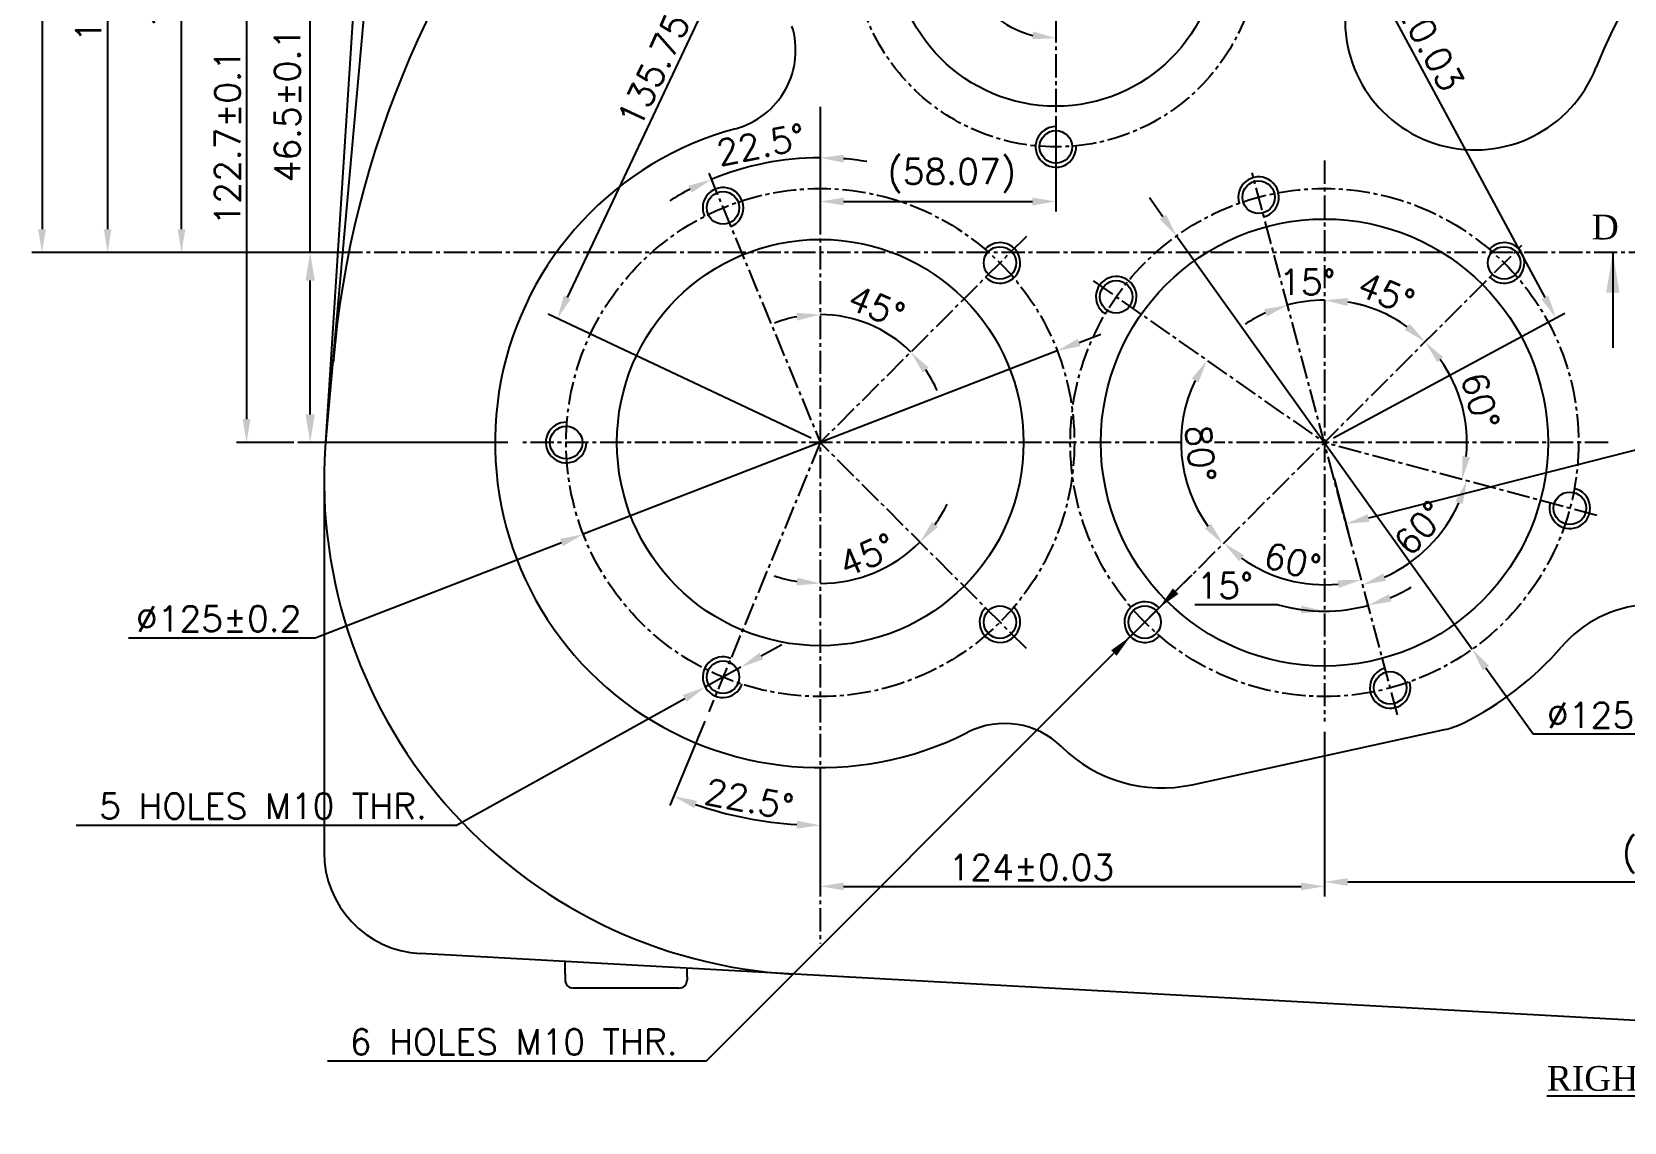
# Model space of a CAD drawing. Header units: millimetres. Extents: x -4466 to 20635, y -2270 to 9154.
# Drawn here: x 3820.7 to 4212.4, y 2008 to 2276.3 of the extents above; entities that cross this region are included whole.
import ezdxf

# ---------------------------------------------------------------- set-up
doc = ezdxf.new("R2010")
doc.units = ezdxf.units.MM
doc.header["$LTSCALE"] = 0.3
doc.header["$PDSIZE"] = -50
doc.linetypes.add('CENTER2', pattern=[28.575, 19.05, -3.175, 3.175, -3.175])
doc.layers.add('center', color=1, linetype='CENTER2')
doc.styles.add('ROMANTIC', font='romantic.ttf')
doc.styles.add('rs', font='romans.shx')
doc.styles.get("Standard").update_dxf_attribs({"font": 'romans.shx'})
doc.dimstyles.new('ISO-25', dxfattribs={"dimscale": 2.5, "dimtxt": 2.5, "dimasz": 2.5, "dimexe": 0.7, "dimexo": 0.625, "dimtad": 1, "dimdec": 3, "dimlfac": -1, "dimzin": 9, "dimdsep": 46, "dimtxsty": 'Standard', "dimcen": 2.5, "dimclrd": 1, "dimclre": 1, "dimclrt": 7, "dimazin": 0, "dimtfac": 0.65, "dimtdec": 3, "dimtmove": 0, "dimatfit": 3, "dimfxl": 0.7, "dimtolj": 1, "dimarcsym": 0})
doc.dimstyles.new('sarab', dxfattribs={"dimscale": 3, "dimtxt": 2.5, "dimasz": 2.3, "dimexe": 1, "dimexo": 1, "dimtad": 1, "dimdec": 3, "dimdsep": 46, "dimtxsty": 'rs', "dimcen": 0, "dimclrd": 1, "dimclre": 1, "dimclrt": 7, "dimadec": 3, "dimazin": 2, "dimtfac": 1, "dimtdec": 3, "dimtmove": 0, "dimatfit": 3, "dimfxl": 1, "dimarcsym": 0})

# ---------------------------------------------------------------- blocks, each defined once
blk = doc.blocks.new('*D19')
at = {"color": 1, "lineweight": -2, "transparency": 16777216}
for start, end in [(90, 105), (71.1742, 80.5871), (114.4129, 123.8258)]:
    blk.add_arc((4138.64, 2175.21), 35.04, start, end, dxfattribs=at)
at = {"color": 1, "transparency": 16777216}
for points in [[(4123.84, 2208.02), (4124.48, 2206.21), (4129.57, 2209.05)], [(4144.29, 2208.82), (4144.45, 2210.73), (4138.64, 2210.25)]]:
    blk.add_solid(points, dxfattribs=at)
at = {"layer": 'Defpoints', "color": 0, "transparency": 16777216}
for p in [(4138.64, 2244.6), (4120.87, 2241.54), (4132.56, 2209.71), (4156.6, 2108.18), (4138.64, 2106.54)]:
    blk.add_point(p, dxfattribs=at)
at = {"color": 7, "transparency": 16777216, "insert": (4134.45, 2214.68), "char_height": 6.25, "attachment_point": 5, "style": 'rs'}
blk.add_mtext('15°', dxfattribs=at)
blk = doc.blocks.new('*D20')
at = {"color": 1, "lineweight": -2, "transparency": 16777216}
blk.add_arc((4138.64, 2175.21), 35.04, 54.4127, 80.5873, dxfattribs=at)
at = {"color": 1, "transparency": 16777216}
for points in [[(4144.29, 2208.82), (4144.45, 2210.73), (4138.64, 2210.25)], [(4159.65, 2204.43), (4158.41, 2202.97), (4163.42, 2199.98)]]:
    blk.add_solid(points, dxfattribs=at)
at = {"layer": 'Defpoints', "color": 0, "transparency": 16777216}
for p in [(4138.64, 2244.6), (4187.2, 2223.76), (4156.16, 2205.55), (4089.57, 2126.14), (4138.64, 2106.54)]:
    blk.add_point(p, dxfattribs=at)
at = {"color": 7, "transparency": 16777216, "insert": (4153.84, 2211.91), "char_height": 6.25, "attachment_point": 5, "rotation": 337.5, "style": 'rs'}
blk.add_mtext('45°', dxfattribs=at)
blk = doc.blocks.new('*D21')
at = {"color": 1, "lineweight": -2, "transparency": 16777216}
blk.add_arc((4138.64, 2175.21), 35.04, 354.4127, 35.5873, dxfattribs=at)
at = {"color": 1, "transparency": 16777216}
for points in [[(4166.41, 2194.98), (4167.87, 2196.22), (4163.42, 2199.98)], [(4174.46, 2171.62), (4172.57, 2171.97), (4172.49, 2166.14)]]:
    blk.add_solid(points, dxfattribs=at)
at = {"layer": 'Defpoints', "color": 0, "transparency": 16777216}
for p in [(4187.2, 2223.76), (4173.55, 2178.26), (4138.64, 2175.21), (4205.67, 2157.25), (4089.57, 2126.14)]:
    blk.add_point(p, dxfattribs=at)
at = {"color": 7, "transparency": 16777216, "insert": (4177.01, 2185.49), "char_height": 6.25, "attachment_point": 5, "rotation": 285, "style": 'rs'}
blk.add_mtext('60°', dxfattribs=at)
blk = doc.blocks.new('*D22')
at = {"color": 1, "lineweight": -2, "transparency": 16777216}
blk.add_arc((4138.64, 2175.21), 36.26, 294.0948, 335.9052, dxfattribs=at)
at = {"color": 1, "transparency": 16777216}
for points in [[(4170.84, 2160.72), (4172.65, 2160.08), (4173.67, 2165.82)], [(4153.77, 2141.2), (4153.12, 2143.01), (4148.03, 2140.18)]]:
    blk.add_solid(points, dxfattribs=at)
at = {"layer": 'Defpoints', "color": 0, "transparency": 16777216}
for p in [(4120.87, 2241.54), (4138.64, 2175.21), (4205.67, 2157.25), (4159.44, 2145.5), (4156.6, 2108.18)]:
    blk.add_point(p, dxfattribs=at)
at = {"color": 7, "transparency": 16777216, "insert": (4162.16, 2154.14), "char_height": 6.25, "attachment_point": 5, "rotation": 48.1478, "style": 'rs'}
blk.add_mtext('60°', dxfattribs=at)
blk = doc.blocks.new('*D23')
at = {"color": 1, "lineweight": -2, "transparency": 16777216}
blk.add_line((4127.25, 2135.3), (4106.77, 2135.3), dxfattribs=at)
for start, end in [(292.9441, 300.8883), (254.0732, 270), (254.1117, 262.0559), (270, 285)]:
    blk.add_arc((4138.64, 2175.21), 41.5, start, end, dxfattribs=at)
at = {"color": 1, "transparency": 16777216}
for points in [[(4132.97, 2135.06), (4132.84, 2133.15), (4138.64, 2133.7)], [(4155.13, 2136.08), (4154.51, 2137.89), (4149.38, 2135.12)]]:
    blk.add_solid(points, dxfattribs=at)
at = {"layer": 'Defpoints', "color": 0, "transparency": 16777216}
for p in [(4138.64, 2244.6), (4120.87, 2241.54), (4145.85, 2134.33), (4156.6, 2108.18), (4138.64, 2106.54)]:
    blk.add_point(p, dxfattribs=at)
at = {"color": 7, "transparency": 16777216, "insert": (4114.14, 2139.98), "char_height": 6.25, "attachment_point": 5, "style": 'rs'}
blk.add_mtext('15°', dxfattribs=at)
blk = doc.blocks.new('*D24')
at = {"color": 1, "lineweight": -2, "transparency": 16777216}
blk.add_arc((4138.64, 2175.21), 34.99, 234.4254, 275.5746, dxfattribs=at)
at = {"color": 1, "transparency": 16777216}
for points in [[(4117.66, 2146.01), (4118.9, 2147.48), (4113.9, 2150.46)], [(4141.87, 2141.32), (4142.21, 2139.44), (4147.7, 2141.41)]]:
    blk.add_solid(points, dxfattribs=at)
at = {"layer": 'Defpoints', "color": 0, "transparency": 16777216}
for p in [(4120.87, 2241.54), (4187.2, 2223.76), (4123.85, 2143.49), (4089.57, 2126.14), (4156.6, 2108.18)]:
    blk.add_point(p, dxfattribs=at)
at = {"color": 7, "transparency": 16777216, "insert": (4130.8, 2145.93), "char_height": 6.25, "attachment_point": 5, "rotation": 345, "style": 'rs'}
blk.add_mtext('60°', dxfattribs=at)
blk = doc.blocks.new('*D25')
at = {"color": 1, "lineweight": -2, "transparency": 16777216}
for p, q in [((4102.04, 2138.62), (4106.1, 2142.69)), ((4097.98, 2134.55), (4090.91, 2127.47)), ((3986.63, 2023.03), (4086.85, 2123.41)), ((3893.41, 2023.03), (3986.63, 2023.03))]:
    blk.add_line(p, q, dxfattribs=at)
at = {"color": 1, "transparency": 16777216}
for points in [[(4101.36, 2139.3), (4102.72, 2137.94), (4097.98, 2134.55)], [(4086.17, 2124.08), (4087.53, 2122.73), (4090.91, 2127.47)]]:
    blk.add_solid(points, dxfattribs=at)
at = {"layer": 'Defpoints', "color": 0, "transparency": 16777216}
for p in [(4097.98, 2134.55), (4090.91, 2127.47)]:
    blk.add_point(p, dxfattribs=at)
at = {"color": 7, "transparency": 16777216, "insert": (3939.24, 2027.72), "char_height": 6.25, "attachment_point": 5, "style": 'rs'}
blk.add_mtext('6 HOLES M10 THR.', dxfattribs=at)
blk = doc.blocks.new('*D26')
at = {"color": 1, "lineweight": -2, "transparency": 16777216}
for start, end in [(90, 112.5), (80.5937, 85.2968), (117.2032, 121.9063)]:
    blk.add_arc((4014.64, 2175.21), 70.07, start, end, dxfattribs=at)
at = {"color": 1, "transparency": 16777216}
for points in [[(4020.35, 2244.08), (4020.42, 2246), (4014.64, 2245.28)], [(3982.21, 2238.4), (3983.01, 2236.66), (3987.83, 2239.94)]]:
    blk.add_solid(points, dxfattribs=at)
at = {"layer": 'Defpoints', "color": 0, "transparency": 16777216}
for p in [(4014.64, 2257.8), (4005.49, 2244.68), (3987.2, 2241.45), (4014.64, 2175.21), (4014.64, 2051.94)]:
    blk.add_point(p, dxfattribs=at)
at = {"color": 7, "transparency": 16777216, "insert": (4000.06, 2248.53), "char_height": 6.25, "attachment_point": 5, "rotation": 11.25, "style": 'rs'}
blk.add_mtext('22.5°', dxfattribs=at)
blk = doc.blocks.new('*D27')
at = {"color": 1, "lineweight": -2, "transparency": 16777216}
for start, end in [(100.4764, 110.9529), (45, 90), (24.0471, 34.5236)]:
    blk.add_arc((4014.64, 2175.21), 31.49, start, end, dxfattribs=at)
at = {"color": 1, "transparency": 16777216}
for points in [[(4008.83, 2207.13), (4009, 2205.22), (4014.64, 2206.7)], [(4039.85, 2192.44), (4041.32, 2193.67), (4036.91, 2197.47)]]:
    blk.add_solid(points, dxfattribs=at)
at = {"layer": 'Defpoints', "color": 0, "transparency": 16777216}
for p in [(4014.64, 2257.8), (4065.34, 2225.91), (4030.39, 2202.48), (4014.64, 2175.21), (4014.64, 2051.94)]:
    blk.add_point(p, dxfattribs=at)
at = {"color": 7, "transparency": 16777216, "insert": (4028.49, 2208.63), "char_height": 6.25, "attachment_point": 5, "rotation": 337.5, "style": 'rs'}
blk.add_mtext('45°', dxfattribs=at)
blk = doc.blocks.new('*D28')
at = {"color": 1, "lineweight": -2, "transparency": 16777216}
blk.add_line((3986.24, 2106.65), (3977.63, 2085.87), dxfattribs=at)
blk.add_arc((4014.64, 2175.21), 94.2, 250.9979, 266.5021, dxfattribs=at)
at = {"color": 1, "transparency": 16777216}
for points in [[(3983.63, 2085.24), (3984.31, 2087.04), (3978.59, 2088.18)], [(4008.92, 2082.14), (4008.86, 2080.22), (4014.64, 2081.01)]]:
    blk.add_solid(points, dxfattribs=at)
at = {"layer": 'Defpoints', "color": 0, "transparency": 16777216}
for p in [(4014.64, 2257.8), (4014.64, 2175.21), (3987.2, 2108.96), (3990.26, 2084.22), (4014.64, 2051.94)]:
    blk.add_point(p, dxfattribs=at)
at = {"color": 7, "transparency": 16777216, "insert": (3997.18, 2087.41), "char_height": 6.25, "attachment_point": 5, "rotation": 348.75, "style": 'rs'}
blk.add_mtext('22.5°', dxfattribs=at)
blk = doc.blocks.new('*D29')
at = {"color": 1, "lineweight": -2, "transparency": 16777216}
for start, end in [(324.5114, 334.0227), (270, 315), (250.9773, 260.4886)]:
    blk.add_arc((4014.64, 2175.21), 34.68, start, end, dxfattribs=at)
at = {"color": 1, "transparency": 16777216}
for points in [[(4043.61, 2154.46), (4042.14, 2155.69), (4039.16, 2150.69)], [(4008.99, 2141.96), (4008.83, 2140.05), (4014.64, 2140.53)]]:
    blk.add_solid(points, dxfattribs=at)
at = {"layer": 'Defpoints', "color": 0, "transparency": 16777216}
for p in [(4014.64, 2257.8), (4014.64, 2175.21), (4023.62, 2141.71), (4065.34, 2124.51), (4014.64, 2051.94)]:
    blk.add_point(p, dxfattribs=at)
at = {"color": 7, "transparency": 16777216, "insert": (4026.12, 2147.5), "char_height": 6.25, "attachment_point": 5, "rotation": 22.5, "style": 'rs'}
blk.add_mtext('45°', dxfattribs=at)
blk = doc.blocks.new('*D32')
at = {"color": 1, "lineweight": -2, "transparency": 16777216}
for p, q in [((4098.93, 2230.72), (4095.59, 2235.39)), ((4102.28, 2226.04), (4175, 2124.37)), ((4190.01, 2103.4), (4178.35, 2119.7)), ((4235.91, 2103.4), (4190.01, 2103.4))]:
    blk.add_line(p, q, dxfattribs=at)
at = {"color": 1, "transparency": 16777216}
for points in [[(4099.71, 2231.27), (4098.15, 2230.16), (4102.28, 2226.04)], [(4179.13, 2120.26), (4177.57, 2119.14), (4175, 2124.37)]]:
    blk.add_solid(points, dxfattribs=at)
at = {"layer": 'Defpoints', "color": 0, "transparency": 16777216}
for p in [(4102.28, 2226.04), (4175, 2124.37)]:
    blk.add_point(p, dxfattribs=at)
at = {"color": 7, "transparency": 16777216, "insert": (4213.74, 2108.09), "char_height": 6.25, "attachment_point": 5, "style": 'rs'}
blk.add_mtext('∅125±0.2', dxfattribs=at)
blk = doc.blocks.new('*D33')
at = {"color": 1, "lineweight": -2, "transparency": 16777216}
for p, q in [((4078.29, 2199.84), (4083.65, 2201.91)), ((4072.93, 2197.76), (3956.35, 2152.65)), ((3890.42, 2127.14), (3950.99, 2150.58)), ((3844.51, 2127.14), (3890.42, 2127.14))]:
    blk.add_line(p, q, dxfattribs=at)
at = {"color": 1, "transparency": 16777216}
for points in [[(4077.95, 2200.73), (4078.64, 2198.94), (4072.93, 2197.76)], [(3950.64, 2151.47), (3951.33, 2149.69), (3956.35, 2152.65)]]:
    blk.add_solid(points, dxfattribs=at)
at = {"layer": 'Defpoints', "color": 0, "transparency": 16777216}
for p in [(4072.93, 2197.76), (3956.35, 2152.65)]:
    blk.add_point(p, dxfattribs=at)
at = {"color": 7, "transparency": 16777216, "insert": (3866.68, 2131.83), "char_height": 6.25, "attachment_point": 5, "style": 'rs'}
blk.add_mtext('∅125±0.2', dxfattribs=at)
blk = doc.blocks.new('*D35')
at = {"color": 1, "lineweight": -2, "transparency": 16777216}
blk.add_arc((4072.59, 2297.96), 23.26, 164.2023, 255.7977, dxfattribs=at)
at = {"color": 1, "transparency": 16777216}
for points in [[(4049.33, 2304.66), (4051.1, 2303.92), (4052.45, 2309.59)], [(4067, 2276.36), (4066.77, 2274.46), (4072.59, 2274.7)]]:
    blk.add_solid(points, dxfattribs=at)
at = {"layer": 'Defpoints', "color": 0, "transparency": 16777216}
for p in [(4017.69, 2329.66), (4072.59, 2322.22), (4072.59, 2297.96), (4049.69, 2293.92), (4072.59, 2234.56)]:
    blk.add_point(p, dxfattribs=at)
at = {"color": 7, "transparency": 16777216, "insert": (4056.51, 2288.67), "char_height": 6.25, "attachment_point": 5, "rotation": 300, "style": 'rs'}
blk.add_mtext('120°', dxfattribs=at)
blk = doc.blocks.new('*D36')
at = {"color": 1, "lineweight": -2, "transparency": 16777216}
for p, q in [((4014.64, 2255.3), (4014.64, 2232.02)), ((4072.59, 2255.46), (4072.59, 2232.02)), ((4020.39, 2234.52), (4066.84, 2234.52))]:
    blk.add_line(p, q, dxfattribs=at)
at = {"color": 1, "transparency": 16777216}
for points in [[(4020.39, 2235.48), (4020.39, 2233.56), (4014.64, 2234.52)], [(4066.84, 2235.48), (4066.84, 2233.56), (4072.59, 2234.52)]]:
    blk.add_solid(points, dxfattribs=at)
at = {"layer": 'Defpoints', "color": 0, "transparency": 16777216}
for p in [(4014.64, 2257.8), (4072.59, 2257.96), (4072.59, 2234.52)]:
    blk.add_point(p, dxfattribs=at)
at = {"color": 7, "transparency": 16777216, "insert": (4046.98, 2240.85), "char_height": 6.25, "attachment_point": 5, "style": 'rs'}
blk.add_mtext('(58.07)', dxfattribs=at)
blk = doc.blocks.new('*D37')
at = {"color": 1, "lineweight": -2, "transparency": 16777216}
for p, q in [((4138.64, 2104.04), (4138.64, 2063.48)), ((4014.64, 2092.71), (4014.64, 2063.48)), ((4020.39, 2065.98), (4132.89, 2065.98))]:
    blk.add_line(p, q, dxfattribs=at)
at = {"color": 1, "transparency": 16777216}
for points in [[(4020.39, 2066.94), (4020.39, 2065.02), (4014.64, 2065.98)], [(4132.89, 2066.94), (4132.89, 2065.02), (4138.64, 2065.98)]]:
    blk.add_solid(points, dxfattribs=at)
at = {"layer": 'Defpoints', "color": 0, "transparency": 16777216}
for p in [(4138.64, 2106.54), (4014.64, 2095.21), (4138.64, 2065.98)]:
    blk.add_point(p, dxfattribs=at)
at = {"color": 7, "transparency": 16777216, "insert": (4066.55, 2070.67), "char_height": 6.25, "attachment_point": 5, "style": 'rs'}
blk.add_mtext('124±0.03', dxfattribs=at)
blk = doc.blocks.new('*D43')
at = {"color": 1, "lineweight": -2, "transparency": 16777216}
for p, q in [((4086.43, 2366.96), (3855.03, 2366.96)), ((3857.53, 2227.71), (3857.53, 2361.21)), ((3899.5, 2221.96), (3855.03, 2221.96))]:
    blk.add_line(p, q, dxfattribs=at)
at = {"color": 1, "transparency": 16777216}
for points in [[(3856.57, 2361.21), (3858.48, 2361.21), (3857.53, 2366.96)], [(3856.57, 2227.71), (3858.48, 2227.71), (3857.53, 2221.96)]]:
    blk.add_solid(points, dxfattribs=at)
at = {"layer": 'Defpoints', "color": 0, "transparency": 16777216}
for p in [(3857.53, 2366.96), (4088.93, 2366.96), (3902, 2221.96)]:
    blk.add_point(p, dxfattribs=at)
at = {"color": 7, "transparency": 16777216, "insert": (3852.84, 2294.46), "char_height": 6.25, "attachment_point": 5, "rotation": 90, "style": 'rs'}
blk.add_mtext('145±0.1', dxfattribs=at)
blk = doc.blocks.new('*D44')
at = {"color": 1, "lineweight": -2, "transparency": 16777216}
for p, q in [((4049.43, 2374.21), (3836.86, 2374.21)), ((3839.36, 2368.46), (3839.36, 2227.71)), ((3899.5, 2221.96), (3836.86, 2221.96))]:
    blk.add_line(p, q, dxfattribs=at)
at = {"color": 1, "transparency": 16777216}
for points in [[(3838.4, 2368.46), (3840.31, 2368.46), (3839.36, 2374.21)], [(3838.4, 2227.71), (3840.31, 2227.71), (3839.36, 2221.96)]]:
    blk.add_solid(points, dxfattribs=at)
at = {"layer": 'Defpoints', "color": 0, "transparency": 16777216}
for p in [(4051.93, 2374.21), (3839.36, 2221.96), (3902, 2221.96)]:
    blk.add_point(p, dxfattribs=at)
at = {"color": 7, "transparency": 16777216, "insert": (3834.67, 2298.08), "char_height": 6.25, "attachment_point": 5, "rotation": 90, "style": 'rs'}
blk.add_mtext('152.25±0.1', dxfattribs=at)
blk = doc.blocks.new('*D53')
at = {"color": 1, "lineweight": -2, "transparency": 16777216}
for p, q in [((4074.79, 2299.14), (4131.75, 2329.79)), ((4132.27, 2323.54), (4192.87, 2210.92)), ((4140.84, 2176.39), (4197.8, 2207.04))]:
    blk.add_line(p, q, dxfattribs=at)
at = {"color": 1, "transparency": 16777216}
for points in [[(4133.11, 2323.99), (4131.43, 2323.09), (4129.55, 2328.6)], [(4193.72, 2211.37), (4192.03, 2210.46), (4195.6, 2205.85)]]:
    blk.add_solid(points, dxfattribs=at)
at = {"layer": 'Defpoints', "color": 0, "transparency": 16777216}
for p in [(4072.59, 2297.96), (4195.6, 2205.85), (4138.64, 2175.21)]:
    blk.add_point(p, dxfattribs=at)
at = {"color": 7, "transparency": 16777216, "insert": (4158.95, 2283.85), "char_height": 6.25, "attachment_point": 5, "rotation": 298.2841, "style": 'rs'}
blk.add_mtext('139.4±0.03', dxfattribs=at)
blk = doc.blocks.new('*D98')
at = {"color": 1, "lineweight": -2, "transparency": 16777216}
blk.add_arc((4138.64, 2175.21), 35.27, 154.3518, 215.6482, dxfattribs=at)
at = {"color": 1, "transparency": 16777216}
for points in [[(4106.02, 2190.96), (4107.68, 2189.99), (4109.75, 2195.44)], [(4110.71, 2155.27), (4109.25, 2154.03), (4113.7, 2150.27)]]:
    blk.add_solid(points, dxfattribs=at)
at = {"layer": 'Defpoints', "color": 0, "transparency": 16777216}
for p in [(4187.2, 2223.76), (4081.8, 2215.01), (4103.75, 2180.32), (4138.64, 2175.21), (4089.57, 2126.14)]:
    blk.add_point(p, dxfattribs=at)
at = {"color": 7, "transparency": 16777216, "insert": (4108.18, 2172.54), "char_height": 6.25, "attachment_point": 5, "rotation": 275, "style": 'rs'}
blk.add_mtext('80°', dxfattribs=at)
blk = doc.blocks.new('_DatumFilled')
at = {"color": 0, "linetype": 'ByBlock'}
blk.add_solid([(0, 0.577), (-1, 0), (0, -0.577)], dxfattribs=at)
blk = doc.blocks.new('*D99')
at = {"color": 1, "lineweight": -2, "transparency": 16777216}
for p, q in [((4070.33, 2299.02), (4005.67, 2329.55)), ((3952.44, 2210.93), (4005.48, 2323.28)), ((4012.38, 2176.27), (3947.72, 2206.8))]:
    blk.add_line(p, q, dxfattribs=at)
at = {"color": 1, "transparency": 16777216}
for points in [[(4004.61, 2323.69), (4006.34, 2322.87), (4007.93, 2328.48)], [(3951.57, 2211.34), (3953.3, 2210.52), (3949.98, 2205.73)]]:
    blk.add_solid(points, dxfattribs=at)
at = {"layer": 'Defpoints', "color": 0, "transparency": 16777216}
for p in [(4007.93, 2328.48), (4072.59, 2297.96), (4014.64, 2175.21)]:
    blk.add_point(p, dxfattribs=at)
at = {"color": 7, "transparency": 16777216, "insert": (3973.64, 2266.83), "char_height": 6.25, "attachment_point": 5, "rotation": 64.7281, "style": 'rs'}
blk.add_mtext('135.75', dxfattribs=at)
blk = doc.blocks.new('*D100')
at = {"color": 1, "lineweight": -2, "transparency": 16777216}
for p, q in [((4000.12, 2122.68), (4005.15, 2125.47)), ((3995.09, 2119.89), (3986.35, 2115.04)), ((3925.14, 2081.06), (3981.32, 2112.25)), ((3831.61, 2081.06), (3925.14, 2081.06))]:
    blk.add_line(p, q, dxfattribs=at)
at = {"color": 1, "transparency": 16777216}
for points in [[(3999.66, 2123.52), (4000.59, 2121.84), (3995.09, 2119.89)], [(3980.86, 2113.09), (3981.79, 2111.41), (3986.35, 2115.04)]]:
    blk.add_solid(points, dxfattribs=at)
at = {"layer": 'Defpoints', "color": 0, "transparency": 16777216}
for p in [(3995.09, 2119.89), (3986.35, 2115.04)]:
    blk.add_point(p, dxfattribs=at)
at = {"color": 7, "transparency": 16777216, "insert": (3877.59, 2085.74), "char_height": 6.25, "attachment_point": 5, "style": 'rs'}
blk.add_mtext('5 HOLES M10 THR.', dxfattribs=at)
blk = doc.blocks.new('*D132')
at = {"color": 1, "lineweight": -2, "transparency": 16777216}
for p, q in [((4138.64, 2101.54), (4138.64, 2064.57)), ((4321.89, 2028.68), (4321.89, 2069.57)), ((4144.39, 2067.07), (4316.14, 2067.07))]:
    blk.add_line(p, q, dxfattribs=at)
at = {"color": 1, "transparency": 16777216}
for points in [[(4144.39, 2068.03), (4144.39, 2066.12), (4138.64, 2067.07)], [(4316.14, 2068.03), (4316.14, 2066.12), (4321.89, 2067.07)]]:
    blk.add_solid(points, dxfattribs=at)
at = {"layer": 'Defpoints', "color": 0, "transparency": 16777216}
for p in [(4138.64, 2104.04), (4321.89, 2067.07), (4321.89, 2026.18)]:
    blk.add_point(p, dxfattribs=at)
at = {"color": 7, "transparency": 16777216, "insert": (4230.27, 2073.4), "char_height": 6.25, "attachment_point": 5, "style": 'rs'}
blk.add_mtext('(183.19) ', dxfattribs=at)

msp = doc.modelspace()

# ---------------------------------------------------------------- linework, layer by layer
for p, q in [((3907.89045, 2408.45744), (3892.84105, 2174.02308)), ((3913.89045, 2408.45744), (3893.08113, 2177.13835)), ((3892.59045, 2166.20744), (3892.59045, 2074.41751)), ((4106.10714, 2091.01317), (4168.14563, 2104.55995)), ((4311.13575, 2027.64138), (3916.21164, 2049.45556)), ((3951.89045, 2044.45745), (3951.89045, 2047.48479)), ((3951.89045, 2044.45745), (3951.89045, 2042.95745)), ((3951.89045, 2044.45744), (3951.89045, 2043.45745)), ((3981.89045, 2043.69067), (3981.89045, 2045.8277)), ((3979.89045, 2040.95745), (3953.89045, 2040.95745)), ((3981.89045, 2043.69067), (3981.89045, 2043.45745)), ((3981.89045, 2043.69067), (3981.89045, 2042.95745))]:
    msp.add_line(p, q)
at = {"color": 1}
for p, q in [((3823.22046, 2402.70744), (3823.22046, 2227.70744)), ((3873.53596, 2292.20744), (3873.53596, 2180.95744)), ((3889.18239, 2221.95744), (3889.18239, 2287.60744)), ((3897.93612, 2221.95744), (3820.72046, 2221.95744)), ((3898.99862, 2221.95744), (3886.18239, 2221.95744)), ((3889.18239, 2182.10744), (3889.18239, 2215.05744)), ((4321.59071, 2200.53899), (4149.4838, 2156.63178)), ((3885.12082, 2175.20744), (3871.03596, 2175.20744)), ((3937.76219, 2175.20744), (3886.18239, 2175.20744)), ((4141.07617, 2166.32725), (4144.53025, 2152.78797))]:
    msp.add_line(p, q, dxfattribs=at)
for centre, radius in [((4072.59045, 2297.95744), 40), ((4072.59045, 2247.95744), 4), ((3990.72273, 2232.94991), 4), ((4122.46426, 2235.57781), 4), ((4138.64045, 2175.20744), 55), ((4014.64045, 2175.20744), 50), ((4058.83462, 2219.40162), 4), ((4182.83462, 2219.40162), 4), ((4087.44345, 2211.05597), 4), ((3952.14045, 2175.20744), 4), ((4199.01081, 2159.03125), 4), ((4058.83462, 2131.01327), 4), ((4094.44628, 2131.01327), 4), ((3990.72273, 2117.46497), 4), ((4154.81664, 2114.83708), 4)]:
    msp.add_circle(centre, radius)
for centre, radius, start, end in [((4321.89045, 2221.95744), 125, 228.7667609, 158.6071747), ((4132.03481, 2175.20744), 238, 137.9048346, 175.2599622), ((4175.70751, 2279.22479), 32, 170, 338.6071747), ((3988.58264, 2271.75272), 20, 285.1043685, 17.3243703), ((4014.64045, 2175.20744), 80, 105.1043685, 296.9664719), ((4072.59045, 2247.95744), 5, 90, 2.865984), ((4122.46426, 2235.57781), 5, 285, 197.2924428), ((3990.72273, 2232.94991), 5, 292.5, 204.7924428), ((4058.83462, 2219.40162), 5, 225, 137.2924428), ((4182.83462, 2219.40162), 5, 225, 137.2924428), ((4087.44345, 2211.05597), 5, 325, 237.2924428), ((3952.14045, 2175.20744), 5, 87.7075572, 0), ((4014.59045, 2166.20744), 122, 174.8595442, 266.8384003), ((4014.59045, 2166.20744), 122, 174.8595442, 266.8384003), ((4199.01081, 2159.03125), 5, 165, 77.2924428), ((4058.83462, 2131.01327), 5, 135, 47.2924428), ((4094.44628, 2131.01327), 5, 45, 317.2924428), ((4219.72594, 2105.39238), 30, 48.7667609, 139.2713658), ((4138.64045, 2175.20744), 77, 296.2814322, 319.2713658), ((3990.72273, 2117.46497), 5, 67.5, 339.7924428), ((4154.81664, 2114.83708), 5, 105, 17.2924428), ((4059.98735, 2086.08024), 20, 45.3492394, 116.9664719), ((4163.87895, 2124.09953), 20, 282.3178115, 296.2814322), ((4098.64045, 2125.20744), 35, 225.3492394, 282.3178115), ((3917.59045, 2074.41751), 25, 180, 266.8384003), ((3953.89045, 2042.95745), 2, 180, 270), ((3979.89045, 2042.95745), 2, 270, 0)]:
    msp.add_arc(centre, radius, start, end)
for points in [[(3822.26213, 2227.70744), (3824.1788, 2227.70744), (3823.22046, 2221.95744)], [(3888.03239, 2215.05744), (3890.33239, 2215.05744), (3889.18239, 2221.95744)], [(3888.03239, 2182.10744), (3890.33239, 2182.10744), (3889.18239, 2175.20744)], [(3872.57763, 2180.95744), (3874.49429, 2180.95744), (3873.53596, 2175.20744)], [(4149.24691, 2157.56037), (4149.7207, 2155.70318), (4143.91226, 2155.21039)]]:
    msp.add_solid(points, dxfattribs=at)
at = {"layer": 'center'}
for p, q in [((4072.59045, 2322.2165), (4072.59045, 2234.55961)), ((4014.64045, 2257.79778), (4014.64045, 2051.93608)), ((4138.64045, 2244.59698), (4138.64045, 2106.5379)), ((3987.20054, 2241.45324), (4014.64045, 2175.20744)), ((4156.59978, 2108.1823), (4120.86746, 2241.53713)), ((4065.34278, 2225.90978), (4014.64045, 2175.20744)), ((4510.70322, 2221.95744), (3878.39063, 2221.95744)), ((4089.57464, 2126.14163), (4187.19715, 2223.76414)), ((4081.79987, 2215.00764), (4138.64045, 2175.20744)), ((4103.37286, 2175.20744), (3940.76219, 2175.20744)), ((4014.64045, 2175.20744), (3987.20054, 2108.96165)), ((4065.34278, 2124.50511), (4014.64045, 2175.20744)), ((4208.42721, 2175.20744), (4111.59682, 2175.20744)), ((4205.66559, 2157.24811), (4138.64045, 2175.20744))]:
    msp.add_line(p, q, dxfattribs=at)
for centre, radius in [((4072.59045, 2297.95744), 50), ((4014.64045, 2175.20744), 62.5), ((4138.64045, 2175.20744), 62.5)]:
    msp.add_circle(centre, radius, dxfattribs=at)

# ---------------------------------------------------------------- texts
at = {"style": 'ROMANTIC'}
for s, p in [('D', (4204.38869, 2225.17675)), ('%%URIGHT SIDE VIEW', (4193.34334, 2015.6819))]:
    msp.add_text(s, height=6.1, dxfattribs=at).set_placement(p)
at = {"char_height": 6.25, "attachment_point": 5, "rotation": 90, "style": 'rs'}
for s, insert in [('46.5±0.1', (3883.55739, 2258.23244)), ('122.7±0.1', (3868.84846, 2250.3016))]:
    msp.add_mtext(s, dxfattribs=dict(at, insert=insert))

# ---------------------------------------------------------------- dimensions: what is measured, and where the dimension line sits
for base, p1, p2, picture, middle in [((3839.35551, 2221.95744), (4051.93175, 2374.20744), (3901.99862, 2221.95744), '*D44', (3834.66801, 2298.08244)), ((3857.52533, 2366.95744), (3901.99862, 2221.95744), (4088.93175, 2366.95744), '*D43', (3852.83783, 2294.45744))]:
    dim = msp.add_linear_dim(base=base, p1=p1, p2=p2, angle=90, dimstyle='sarab', override={"dimscale": 2.5, "dimgap": 0.625, "dimdec": 2, "dimcen": 2.5, "dimadec": 1, "dimtol": 1, "dimlim": 0, "dimtp": 0.1, "dimtm": 0.1, "dimtdec": 2})
    dim.commit()
    dim.dimension.update_dxf_attribs({"geometry": picture, "text_midpoint": middle})
dim = msp.add_linear_dim(base=(4007.93165, 2328.48272), p1=(4014.64045, 2175.20744), p2=(4072.59045, 2297.95744), angle=64.728109, text='135.75', dimstyle='sarab', override={"dimscale": 2.5, "dimgap": 0.625, "dimtoh": 1, "dimdec": 2, "dimcen": 2.5, "dimadec": 1, "dimtol": 1, "dimlim": 0, "dimtp": 0.03, "dimtm": 0.03, "dimtdec": 2, "dimldrblk": 'DatumFilled'})
dim.commit()
dim.dimension.update_dxf_attribs({"geometry": '*D99', "text_midpoint": (3977.87906, 2264.82517), "dimtype": 161})
for base, line1, line2, override, picture, middle in [((4049.6873, 2293.919), ((4072.59045, 2322.2165), (4072.59045, 2234.55961)), ((4072.59045, 2297.95744), (4017.68631, 2329.65636)), {"dimscale": 2.5, "dimtoh": 1, "dimdec": 2, "dimcen": 2.5, "dimadec": 1, "dimtdec": 2}, '*D35', (4056.50925, 2288.67296)), ((4005.49467, 2244.67655), ((3987.20054, 2241.45324), (4014.64045, 2175.20744)), ((4014.64045, 2257.79778), (4014.64045, 2051.93608)), {"dimscale": 2.5, "dimtoh": 1, "dimdec": 2, "dimcen": 2.5, "dimadec": 1, "dimtdec": 2}, '*D26', (4000.05627, 2248.52708)), ((3990.25962, 2084.21696), ((4014.64045, 2175.20744), (3987.20054, 2108.96165)), ((4014.64045, 2257.79778), (4014.64045, 2051.93608)), {"dimscale": 2.5, "dimtoh": 1, "dimdec": 2, "dimcen": 2.5, "dimadec": 1, "dimtdec": 2}, '*D28', (3997.17737, 2087.41463)), ((4023.61562, 2141.71165), ((4065.34278, 2124.50511), (4014.64045, 2175.20744)), ((4014.64045, 2257.79778), (4014.64045, 2051.93608)), {"dimscale": 2.5, "dimtoh": 1, "dimdec": 2, "dimcen": 2.5, "dimadec": 1, "dimtdec": 2}, '*D29', (4026.11708, 2147.50039)), ((4030.38579, 2202.47917), ((4014.64045, 2257.79778), (4014.64045, 2051.93608)), ((4065.34278, 2225.90978), (4014.64045, 2175.20744)), {"dimscale": 2.5, "dimtoh": 1, "dimdec": 2, "dimcen": 2.5, "dimadec": 1, "dimtdec": 2}, '*D27', (4028.48524, 2208.63172)), ((4156.16057, 2205.55317), ((4089.57464, 2126.14163), (4187.19715, 2223.76414)), ((4138.64045, 2244.59698), (4138.64045, 2106.5379)), {"dimscale": 2.5, "dimtoh": 1, "dimdec": 2, "dimcen": 2.5, "dimadec": 2, "dimtdec": 2}, '*D20', (4153.84359, 2211.91108)), ((4145.84757, 2134.33383), ((4156.59978, 2108.1823), (4120.86746, 2241.53713)), ((4138.64045, 2244.59698), (4138.64045, 2106.5379)), {"dimscale": 2.5, "dimtoh": 1, "dimdec": 2, "dimcen": 2.5, "dimadec": 2, "dimtdec": 2}, '*D23', (4114.13527, 2139.984)), ((4123.85186, 2143.49321), ((4156.59978, 2108.1823), (4120.86746, 2241.53713)), ((4089.57464, 2126.14163), (4187.19715, 2223.76414)), {"dimscale": 2.5, "dimtoh": 1, "dimdec": 2, "dimcen": 2.5, "dimadec": 2, "dimtdec": 2}, '*D24', (4130.79686, 2145.93478)), ((4103.74523, 2180.31884), ((4081.79987, 2215.00764), (4138.64045, 2175.20744)), ((4089.57464, 2126.14163), (4187.19715, 2223.76414)), {"dimscale": 2.5, "dimtoh": 1, "dimdec": 2, "dimcen": 2.5, "dimadec": 1, "dimtdec": 2, "dimldrblk": 'DatumFilled'}, '*D98', (4108.17673, 2172.54221)), ((4173.54734, 2178.2614), ((4089.57464, 2126.14163), (4187.19715, 2223.76414)), ((4205.66559, 2157.24811), (4138.64045, 2175.20744)), {"dimscale": 2.5, "dimtoh": 1, "dimdec": 2, "dimcen": 2.5, "dimadec": 2, "dimtdec": 2}, '*D21', (4177.01449, 2185.48974))]:
    dim = msp.add_angular_dim_2l(base=base, line1=line1, line2=line2, dimstyle='sarab', override=override)
    dim.commit()
    dim.dimension.update_dxf_attribs({"geometry": picture, "text_midpoint": middle})
dim = msp.add_linear_dim(base=(4195.596, 2205.8544), p1=(4072.59045, 2297.95744), p2=(4138.64045, 2175.20744), angle=298.2840523, dimstyle='sarab', override={"dimscale": 2.5, "dimtoh": 1, "dimdec": 1, "dimcen": 2.5, "dimadec": 1, "dimtol": 1, "dimtp": 0.03, "dimtm": 0.03, "dimtdec": 2})
dim.commit()
dim.dimension.update_dxf_attribs({"geometry": '*D53', "text_midpoint": (4154.82549, 2281.62397), "dimtype": 161})
for base, p1, p2, text, override, picture, middle in [((4072.59045, 2234.52327), (4014.64045, 2257.79778), (4072.59045, 2257.95744), '(58.07)', {"dimscale": 2.5, "dimtoh": 1, "dimdec": 2, "dimcen": 2.5, "dimadec": 1, "dimtdec": 2}, '*D36', (4046.98354, 2234.52327)), ((4321.89045, 2067.07374), (4138.64045, 2104.0379), (4321.89045, 2026.18291), '(183.19) ', {"dimscale": 2.5, "dimtoh": 1, "dimdec": 2, "dimcen": 2.5, "dimadec": 1, "dimtp": 0.1, "dimtm": 0.1, "dimtfac": 0.71, "dimtdec": 2}, '*D132', (4230.26545, 2067.07374))]:
    dim = msp.add_linear_dim(base=base, p1=p1, p2=p2, text=text, dimstyle='sarab', override=override)
    dim.commit()
    dim.dimension.update_dxf_attribs({"geometry": picture, "text_midpoint": middle, "dimtype": 160})
for base, line1, line2, picture, middle in [((4132.55595, 2209.71436), ((4156.59978, 2108.1823), (4120.86746, 2241.53713)), ((4138.64045, 2244.59698), (4138.64045, 2106.5379)), '*D19', (4134.44616, 2209.99475)), ((4159.43951, 2145.5033), ((4205.66559, 2157.24811), (4138.64045, 2175.20744)), ((4156.59978, 2108.1823), (4120.86746, 2241.53713)), '*D22', (4165.65092, 2151.01299))]:
    dim = msp.add_angular_dim_2l(base=base, line1=line1, line2=line2, dimstyle='sarab', override={"dimscale": 2.5, "dimtoh": 1, "dimdec": 2, "dimcen": 2.5, "dimadec": 2, "dimtdec": 2})
    dim.commit()
    dim.dimension.update_dxf_attribs({"geometry": picture, "text_midpoint": middle, "dimtype": 162})
for p1, p2, picture, middle in [((4102.27768, 2226.04049), (4175.00322, 2124.37439), '*D32', (4213.74226, 2103.39978)), ((4072.92943, 2197.7606), (3956.35147, 2152.65428), '*D33', (3866.68235, 2127.14311))]:
    dim = msp.add_diameter_dim_2p(p1=p1, p2=p2, dimstyle='sarab', override={"dimscale": 2.5, "dimgap": 0.625, "dimtoh": 1, "dimdec": 2, "dimcen": 2.5, "dimadec": 1, "dimtol": 1, "dimlim": 0, "dimtp": 0.2, "dimtm": 0.2, "dimtdec": 2})
    dim.commit()
    dim.dimension.update_dxf_attribs({"geometry": picture, "text_midpoint": middle, "dimtype": 163})
for p1, p2, text, override, picture, middle in [((4097.97898, 2134.55163), (4090.91357, 2127.47491), '6 HOLES M10 THR.', {"dimscale": 2.5, "dimtoh": 1, "dimdec": 2, "dimcen": 2.5, "dimadec": 2, "dimtdec": 2}, '*D25', (3939.23909, 2023.02927)), ((3995.09432, 2119.89175), (3986.35115, 2115.03819), '5 HOLES M10 THR.', {"dimscale": 2.5, "dimtoh": 1, "dimdec": 2, "dimcen": 2.5, "dimadec": 1, "dimtdec": 2, "dimldrblk": 'DatumFilled'}, '*D100', (3877.59059, 2081.05566))]:
    dim = msp.add_diameter_dim_2p(p1=p1, p2=p2, text=text, dimstyle='sarab', override=override)
    dim.commit()
    dim.dimension.update_dxf_attribs({"geometry": picture, "text_midpoint": middle, "dimtype": 163})
dim = msp.add_linear_dim(base=(4138.64045, 2065.97936), p1=(4014.64045, 2095.20744), p2=(4138.64045, 2106.5379), dimstyle='sarab', override={"dimscale": 2.5, "dimtoh": 1, "dimdec": 2, "dimcen": 2.5, "dimadec": 1, "dimtol": 1, "dimtp": 0.03, "dimtm": 0.03, "dimtdec": 2})
dim.commit()
dim.dimension.update_dxf_attribs({"geometry": '*D37', "text_midpoint": (4066.5483, 2065.97936), "dimtype": 160})

# ---------------------------------------------------------------- leaders
msp.add_leader([(4209.58133, 2222.05302), (4209.58133, 2198.54702)], dimstyle='ISO-25', override={"dimscale": 2, "dimasz": 5})

doc.saveas('drawing.dxf')
